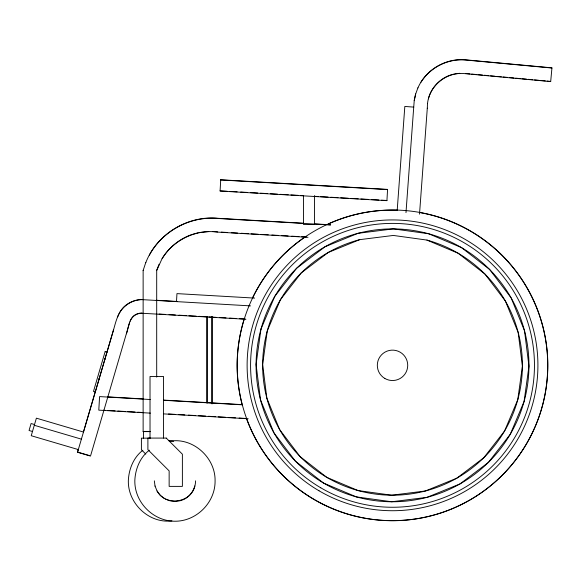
<?xml version="1.0" encoding="UTF-8"?>
<svg xmlns="http://www.w3.org/2000/svg" width="581" height="581" viewBox="0 0 581 581"><rect width="100%" height="100%" fill="white"/><g stroke="black" fill="none" stroke-linecap="round" stroke-linejoin="round"><path stroke-width="0.87" d="M427.289 108.356L427.514 103.382M176.501 301.612L176.958 293.616L254.616 298.097M397.208 210.169L404.826 106.446L413.73 107.1L414.246 100.36L415.647 93.94M405.981 212.624L413.73 107.1M419.511 214.171L427.296 108.168M427.514 103.571C428.945 89.351 440.187 76.852 454.219 74.063M414.238 100.549L415.64 94.129L417.921 87.782M129.672 322.419L90.498 456.078L77.534 452.258L113.52 329.993C116.098 320.596 118.618 309.724 127.457 304.088C131.916 301.052 137.298 299.426 142.694 299.476M126.484 333.814C128.662 326.82 129.222 316.18 137.813 313.653M78.304 449.469L77.534 452.069L89.641 455.627M83.41 432.126L95.4 391.369M98.719 380.097L99.228 378.362M104.587 360.155L105.103 358.419M106.889 352.347L113.52 329.805M143.129 270.492L145.795 262.452M428.4 98.864C432.3 83.127 448.416 71.862 464.539 73.605L550.686 81.594L551.95 67.839L465.795 59.843C445.976 57.86 425.728 69.589 417.913 87.971M159.071 264.232L156.696 270.296L156.696 377.113M156.688 270.492L162.135 258.48M194.875 485.992C190.982 503.19 165.309 506.567 157.095 490.967M117.652 316.834C121.335 306.601 131.814 299.411 142.694 299.665L250.542 305.882M130.071 321.278C131.793 316.442 136.775 313.065 141.909 313.246L245.916 319.245M145.787 262.648C156.812 233.932 187.968 215.093 218.507 218.333L303.514 223.235M149.346 255.168C162.535 230.679 190.829 215.682 218.5 218.521L330.553 224.985M162.6 257.811C169.369 246.969 179.95 238.682 192.006 234.47M162.128 258.676C173.37 239.902 196.051 229.067 217.715 232.109L307.995 237.309M421.007 82.175C430.318 67.2 448.242 58.34 465.795 60.039L551.943 68.028M142.853 450.26C133.521 457.385 128.8 469.216 128.336 480.748L128.336 481.206C128.074 503.749 149.382 523.808 171.932 520.852M149.346 450.181C140.014 457.305 135.286 469.136 134.821 480.669L134.828 481.126C134.698 502.601 153.493 521.368 174.961 521.23C196.429 521.36 215.224 502.594 215.086 481.119L215.086 480.654C215.413 457.479 192.805 437.079 169.754 441.24M181.127 500.401C189.696 498.084 195.637 488.897 195.579 480.828M359.683 239.662L328.272 252.445L301.248 272.917L280.441 299.687L267.267 330.93L262.634 364.519L266.853 398.167L279.628 429.57L300.101 456.601L326.878 477.408L358.121 490.575L391.71 495.208L425.35 490.996L456.76 478.214L483.784 457.741L504.591 430.971L517.765 399.721L522.399 366.132L518.179 332.492L505.405 301.089L484.932 274.058L458.155 253.251L426.912 240.076L393.322 235.443L359.683 239.662A129.883 129.883 0 0 0 285.663 439.163A129.883 129.883 0 0 0 498.447 440.485A129.883 129.883 0 0 0 426.912 240.076M192.79 234.252L198.281 232.72M199.893 232.465L208.782 231.536M139.149 313.297L141.909 313.057M180.299 500.742L174.961 501.447L169.623 500.742M454.996 73.86L459.753 73.3M143.137 431.422L150.37 431.422M150.363 431.61L143.129 431.61L143.137 270.296M150.152 438.161L141.401 438.161L141.401 449.723L145.78 454.102M220.722 179.965L387.571 189.588M220.09 190.851L227.265 191.265M229.96 191.425L237.135 191.839M240.723 192.042L246.998 192.405M250.585 192.616L257.761 193.03M260.455 193.182L267.63 193.596M270.325 193.749L277.5 194.163M280.187 194.323L288.263 194.788M290.95 194.94L298.133 195.354M300.82 195.506L303.514 195.666L303.507 224.469L314.444 224.469L314.444 195.666M314.277 196.284L318.068 196.501M320.552 196.647L328.04 197.082M330.756 197.235L338.004 197.656M340.727 197.809L348.36 198.252M351.055 198.404L358.23 198.818M360.917 198.978L368.1 199.392M371.528 199.588L378.863 200.009M381.499 200.162L386.931 200.474M314.328 223.859L330.56 224.796M221.332 232.124L227.65 232.487M231.26 232.698L237.585 233.061M241.195 233.271L248.414 233.685M251.123 233.845L258.349 234.259M261.051 234.412L268.277 234.833M271.886 235.036L278.205 235.407M281.814 235.61L288.14 235.973M291.749 236.184L298.968 236.598M301.677 236.757L306.194 237.019M156.26 300.254L177.06 301.459M159.092 314.045L165.425 314.415M169.042 314.619L175.375 314.989M178.992 315.192L186.225 315.614M188.941 315.766L196.175 316.187M198.891 316.34L206.124 316.761M208.84 316.914L216.074 317.335M219.691 317.546L226.024 317.909M229.64 318.119L235.966 318.482M239.59 318.686L245.015 319.005M107.739 396.874L143.042 398.907M163.864 400.106L242.633 404.652M150.283 399.517L99.583 396.591L98.799 410.15L150.406 413.127M163.864 400.302L242.626 404.841M103.331 410.222L105.146 410.324M107.863 410.484L115.103 410.905M117.82 411.057L125.06 411.479M127.776 411.631L135.017 412.052M137.733 412.205L143.166 412.517M168.519 413.984L174.852 414.347M178.476 414.558L184.809 414.921M188.433 415.132L195.674 415.546M198.39 415.705L205.638 416.119M208.354 416.279L215.595 416.693M218.311 416.853L225.551 417.267M228.268 417.427L235.508 417.848M239.132 418.051L246.373 418.473M163.987 413.912L248.181 418.763M212.849 231.55L217.722 231.913M465.439 73.496L469.927 73.91M471.721 74.078L476.209 74.491M478.003 74.658L482.491 75.08M484.285 75.239L488.774 75.661M490.567 75.828L495.056 76.242M496.849 76.409L501.33 76.823M503.131 76.99L507.612 77.411M509.414 77.571L513.894 77.992M515.696 78.159L520.177 78.573M521.978 78.74L526.459 79.154M528.26 79.321L532.741 79.735M534.542 79.902L539.023 80.323M540.817 80.49L545.305 80.904M547.099 81.071L550.694 81.405M168.454 440.638L173.646 441.313M83.497 432.046L36.385 418.167L31.236 435.721L78.333 449.585M34.511 424.544L31.091 423.534L29.057 430.492L32.478 431.501M34.294 425.285L81.391 439.149M165.476 499.028L168.795 500.401M164.648 498.687L160.378 495.411L157.095 491.141L155.033 485.999M155.04 486.174L154.335 480.836M212.13 316.703L212.13 403.802M211.898 316.703L211.898 403.802M207.141 316.601L207.141 402.989M206.916 316.601L206.916 402.989M163.559 438.081L163.559 376.51L150.021 376.51L150.021 438.081M143.529 431.821L143.529 438.161M419.475 212.493A155.309 155.309 0 0 1 511.614 464.974A155.309 155.309 0 0 1 246.751 419.3M242.154 404.681A155.309 155.309 0 0 1 244.165 319.129M252.474 298.06A155.309 155.309 0 0 1 305.65 236.612M328.447 223.896A155.309 155.309 0 0 1 396.961 210.184M220.729 179.776L220.083 191.047L386.931 200.663L387.571 189.399L220.729 179.776M260.942 329.195L256.076 364.476L260.506 399.822L273.927 432.816L295.438 461.205L323.559 483.065L356.385 496.9L391.667 501.766L427.013 497.343L459.999 483.915L488.396 462.403L510.256 434.283L524.091 401.464L528.957 366.175L524.527 330.836L511.106 297.842L489.594 269.446L461.474 247.586L428.647 233.751L393.366 228.885L358.019 233.315L325.033 246.743L296.637 268.248L274.777 296.368L260.942 329.195M105.11 351.672L93.483 391.42L95.299 391.95L106.926 352.202L105.11 351.672M166.268 438.081L147.894 438.081L147.894 449.643L169.144 470.9L169.144 486.384L182.383 486.384L182.383 454.189L166.268 438.081M319.034 490.792A145.403 145.403 0 0 0 537.912 366.233A145.403 145.403 0 0 0 320.603 238.958A145.403 145.403 0 0 0 319.034 490.792M320.785 487.808A141.946 141.946 0 0 0 534.455 366.212A141.946 141.946 0 0 0 322.31 241.965A141.946 141.946 0 0 0 320.785 487.808M384.833 378.449A15.208 15.208 0 0 0 407.724 365.42A15.208 15.208 0 0 0 385 352.115A15.208 15.208 0 0 0 384.833 378.449M314.03 499.34A155.309 155.309 0 0 0 547.818 366.291A155.309 155.309 0 0 0 315.701 230.345A155.309 155.309 0 0 0 314.03 499.34M323.559 483.065A136.448 136.448 0 0 0 528.957 366.175A136.448 136.448 0 0 0 325.033 246.743A136.448 136.448 0 0 0 323.559 483.065"/></g></svg>
